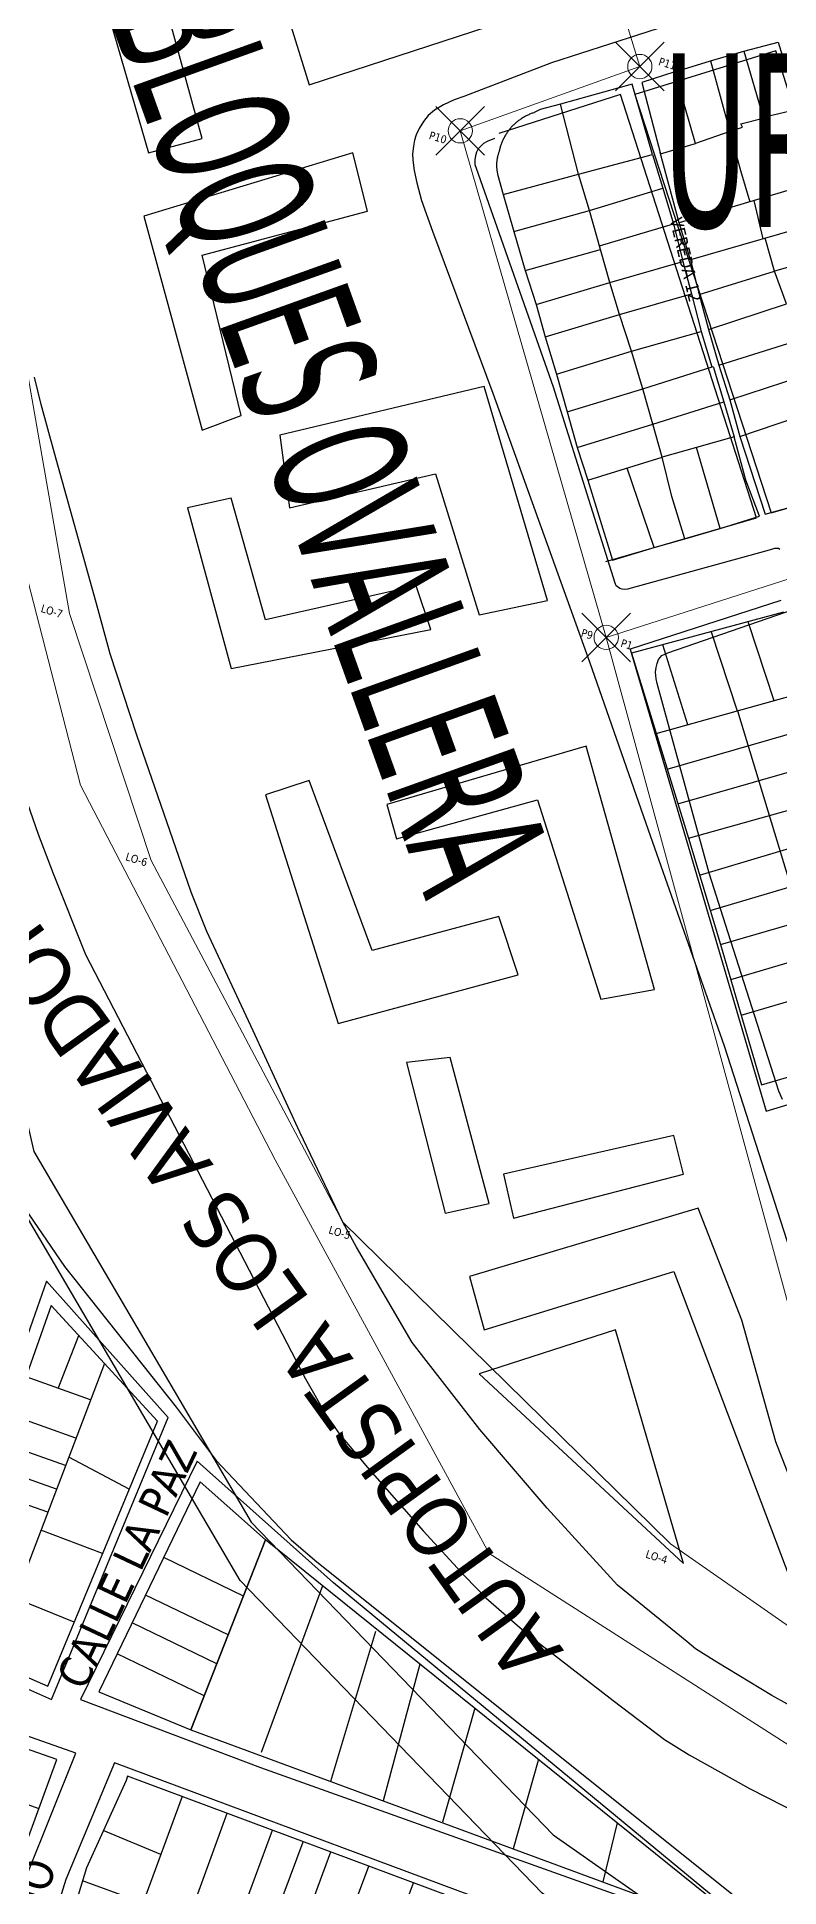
# Model space of a CAD drawing. Header units: metres. Extents: x 2 to 659295185, y -28 to 1124222152.
# Drawn here: x 655660 to 655812.6, y 1123994.5 to 1124374.8 of the extents above; entities that cross this region are included whole.
import ezdxf
from ezdxf.enums import TextEntityAlignment as Align

# ---------------------------------------------------------------- set-up
doc = ezdxf.new("R2010")
doc.units = ezdxf.units.M
doc.header["$MEASUREMENT"] = 0
doc.header["$PDMODE"] = 35
doc.header["$PDSIZE"] = 5
for name, color, linetype in [('calle', 255, 'CONTINUOUS'), ('CALLES', 1, 'CONTINUOUS'), ('CURVAS', 2, 'CONTINUOUS'), ('División Parroquial', 130, 'CONTINUOUS'), ('MANZANA', 30, 'CONTINUOUS'), ('Parcelas', 140, 'CONTINUOUS'), ('texto', 255, 'CONTINUOUS'), ('TEXTOS', 7, 'CONTINUOUS')]:
    doc.layers.add(name, color=color, linetype=linetype)
doc.styles.get("Standard").update_dxf_attribs({"font": 'tahoma.ttf'})

msp = doc.modelspace()

# ---------------------------------------------------------------- linework, layer by layer
at = {"layer": 'CURVAS', "lineweight": 0}
for p, q in [((655560, 1124866), (655666.7249, 1124256.2979)), ((655683.49, 1124205.5421), (655666.7249, 1124256.2979)), ((655722.9674, 1124131.1264), (655683.49, 1124205.5421)), ((655790.3232, 1124065.0207), (655722.9674, 1124131.1264)), ((655855.7375, 1124019.26), (655790.3232, 1124065.0207))]:
    msp.add_line(p, q, dxfattribs=at)
at = {"layer": 'División Parroquial', "color": 1, "flags": 128}
for points in [[(655228.2993, 1126747.0884), (655417.4425, 1125604.451), (655519.2869, 1124981.3778), (655578.3684, 1124612.6329), (655612.1598, 1124420.9019), (655644.8628, 1124208.4752), (655659.3755, 1124145.7179), (655704.068, 1124069.4635), (655766.2087, 1124005.1965), (655831.623, 1123959.4359), (655914.4772, 1123930.0218), (655992.9694, 1123928.9321), (656078.6272, 1123940.1598), (656245.6138, 1123964.0049), (656743.7041, 1124035.5804), (658039.8848, 1124226.3115)], [(658480.577, 1123580.0076), (658492.1763, 1123631.4687), (658520.1298, 1123754.3737), (658546.5907, 1123940.9057), (658561.3177, 1124038.3659), (658586.3109, 1124167.6196), (658611.3288, 1124300.9225), (658037.6324, 1124214.3101), (656741.4517, 1124023.5789), (656243.3614, 1123952.0035), (656076.3748, 1123928.1583), (655990.717, 1123916.9306), (655912.2248, 1123918.0204), (655829.3706, 1123947.4344), (655763.9563, 1123993.1951), (655701.8156, 1124057.462), (655657.1231, 1124133.7165), (655642.6105, 1124196.4737), (655609.9074, 1124408.9005), (655576.116, 1124600.6315), (655517.0345, 1124969.3764), (655415.1901, 1125592.4496), (655226.0469, 1126735.087)]]:
    msp.add_lwpolyline(points, dxfattribs=at)
at = {"layer": 'MANZANA', "lineweight": -3}
for p, q in [((655667, 1124406), (655683, 1124351)), ((655694, 1124354), (655683, 1124394)), ((655712, 1124378), (655716, 1124365)), ((655716, 1124365), (655765, 1124381)), ((655812, 1124372), (655783, 1124363)), ((655839, 1124285), (655812, 1124372)), ((655780, 1124363), (655755, 1124355)), ((655808, 1124276), (655780, 1124363)), ((655783, 1124363), (655811, 1124277)), ((655683, 1124351), (655694, 1124354)), ((655725, 1124351), (655682, 1124338)), ((655728, 1124339), (655725, 1124351)), ((655682, 1124338), (655694, 1124294)), ((655694, 1124330), (655728, 1124339)), ((655702, 1124297), (655694, 1124330)), ((655752, 1124303), (655710, 1124293)), ((655765, 1124259), (655752, 1124303)), ((655694, 1124294), (655702, 1124297)), ((655710, 1124293), (655712, 1124278)), ((655712, 1124278), (655742, 1124285)), ((655742, 1124285), (655751, 1124256)), ((655811, 1124277), (655839, 1124285)), ((655700, 1124280), (655691, 1124278)), ((655707, 1124255), (655700, 1124280)), ((655691, 1124278), (655700, 1124245)), ((655777, 1124267), (655808, 1124276)), ((655738, 1124262), (655707, 1124255)), ((655741, 1124253), (655738, 1124262)), ((655751, 1124256), (655765, 1124259)), ((655813, 1124259), (655782, 1124249)), ((655700, 1124245), (655741, 1124253)), ((655782, 1124249), (655810, 1124154)), ((655773, 1124229), (655732, 1124217)), ((655787, 1124179), (655773, 1124229)), ((655716, 1124222), (655707, 1124219)), ((655729, 1124187), (655716, 1124222)), ((655707, 1124219), (655722, 1124172)), ((655734, 1124210), (655763, 1124218)), ((655763, 1124218), (655776, 1124177)), ((655732, 1124217), (655734, 1124210)), ((655755, 1124194), (655729, 1124187)), ((655759, 1124182), (655755, 1124194)), ((655722, 1124172), (655759, 1124182)), ((655776, 1124177), (655787, 1124179)), ((655745, 1124165), (655736, 1124164)), ((655753, 1124135), (655745, 1124165)), ((655736, 1124164), (655744, 1124133)), ((655810, 1124154), (655843, 1124164)), ((655791, 1124149), (655756, 1124141)), ((655793, 1124141), (655791, 1124149)), ((655756, 1124141), (655758, 1124132)), ((655758, 1124132), (655793, 1124141)), ((655744, 1124133), (655753, 1124135)), ((655796, 1124134), (655749, 1124120)), ((655805, 1124111), (655796, 1124134)), ((655749, 1124120), (655752, 1124109)), ((655752, 1124109), (655791, 1124121)), ((655791, 1124121), (655822, 1124039)), ((655662, 1124119), (655636, 1124045)), ((655687, 1124091), (655662, 1124119)), ((655779, 1124109), (655751, 1124100)), ((655793, 1124061), (655779, 1124109)), ((655812, 1124086), (655805, 1124111)), ((655751, 1124100), (655793, 1124061)), ((655663, 1124033), (655687, 1124091)), ((655829, 1124042), (655812, 1124086)), ((655693, 1124082), (655669, 1124033)), ((655721, 1124057), (655693, 1124082)), ((655807, 1123986), (655721, 1124057)), ((655668, 1124022), (655583, 1124052)), ((655636, 1124045), (655663, 1124033)), ((655669, 1124033), (655706, 1124019)), ((655658, 1123997), (655668, 1124022)), ((655676, 1124020), (655666, 1123996)), ((655770, 1123985), (655676, 1124020)), ((655706, 1124019), (655807, 1123983)), ((655666, 1123996), (655656, 1123964))]:
    msp.add_line(p, q, dxfattribs=at)
at = {"layer": 'MANZANA', "linetype": 'Continuous', "lineweight": -2}
for p, q in [((655808.9716, 1124383.445), (655765.8623, 1124369.5478)), ((655765.8623, 1124369.5478), (655747.8122, 1124362.6092)), ((655747.8122, 1124362.6092), (655745.8496, 1124361.9394)), ((655740.4899, 1124358.71), (655739.5086, 1124357.4803)), ((655741.8009, 1124359.8198), (655740.4899, 1124358.71)), ((655743.6563, 1124360.9296), (655741.8009, 1124359.8198)), ((655745.8496, 1124361.9394), (655743.6563, 1124360.9296)), ((655738.6428, 1124356.0406), (655737.9914, 1124354.7108)), ((655739.5086, 1124357.4803), (655738.6428, 1124356.0406)), ((655737.4471, 1124352.3913), (655737.241, 1124350.8416)), ((655737.6615, 1124353.6011), (655737.4471, 1124352.3913)), ((655737.9914, 1124354.7108), (655737.6615, 1124353.6011)), ((655737.241, 1124350.8416), (655737.3564, 1124349.5119)), ((655737.3564, 1124349.5119), (655737.5791, 1124347.4123)), ((655737.5791, 1124347.4123), (655738.1398, 1124344.8729)), ((655738.1398, 1124344.8729), (655739.1458, 1124341.2236)), ((655739.1458, 1124341.2236), (655741.3639, 1124334.9349)), ((655741.3639, 1124334.9349), (655753.7822, 1124301.5817)), ((655660.8762, 1124299.2921), (655659.5322, 1124304.931)), ((655663.6551, 1124289.2442), (655660.8762, 1124299.2921)), ((655753.7822, 1124301.5817), (655773.6381, 1124246.3729)), ((655672.2308, 1124258.5404), (655663.6551, 1124289.2442)), ((655675.125, 1124248.0426), (655672.2308, 1124258.5404)), ((655680.5673, 1124231.256), (655675.125, 1124248.0426)), ((655773.6381, 1124246.3729), (655785.7348, 1124211.8099)), ((655691.7734, 1124199.0125), (655680.5673, 1124231.256)), ((655785.7348, 1124211.8099), (655801.3772, 1124167.419)), ((655694.9893, 1124190.9442), (655691.7734, 1124199.0125)), ((655704.4967, 1124170.5283), (655694.9893, 1124190.9442)), ((655714.1196, 1124149.6726), (655704.4967, 1124170.5283)), ((655801.3772, 1124167.419), (655819.3696, 1124111.4204)), ((655722.9674, 1124131.1264), (655714.1196, 1124149.6726)), ((655725.7298, 1124126.0474), (655722.9674, 1124131.1264)), ((655737.2163, 1124106.4114), (655725.7298, 1124126.0474)), ((655751.1023, 1124088.555), (655737.2163, 1124106.4114)), ((655764.9718, 1124072.3583), (655751.1023, 1124088.555)), ((655779.402, 1124056.5015), (655764.9718, 1124072.3583)), ((655793.692, 1124044.9439), (655779.402, 1124056.5015)), ((655795.4566, 1124043.4042), (655793.692, 1124044.9439)), ((655799.8517, 1124040.6648), (655795.4566, 1124043.4042)), ((655811.165, 1124033.8562), (655799.8517, 1124040.6648)), ((655823.3606, 1124027.0475), (655811.165, 1124033.8562))]:
    msp.add_line(p, q, dxfattribs=at)
at = {"layer": 'MANZANA', "lineweight": -2}
for p, q in [((655750.2777, 1124350.4517), (655750.4921, 1124351.2316)), ((655750.4921, 1124351.2316), (655750.8219, 1124351.8914)), ((655750.8219, 1124351.8914), (655751.4733, 1124352.5613)), ((655751.4733, 1124352.5613), (655751.9103, 1124353.0012)), ((655751.9103, 1124353.0012), (655752.6772, 1124353.4511)), ((655752.6772, 1124353.4511), (655754.2109, 1124354.011)), ((655750.1705, 1124349.5719), (655750.2777, 1124350.4517)), ((655750.1787, 1124348.5721), (655750.1705, 1124349.5719)), ((655750.4014, 1124347.8023), (655750.1787, 1124348.5721)), ((655766.2664, 1124302.8514), (655750.4014, 1124347.8023)), ((655778.932, 1124262.5396), (655766.2664, 1124302.8514)), ((655810.5713, 1124269.3182), (655781.4635, 1124261.3399)), ((655811.668, 1124269.6582), (655810.5713, 1124269.3182)), ((655812.2122, 1124269.6582), (655811.668, 1124269.6582)), ((655812.542, 1124269.6582), (655812.2122, 1124269.6582)), ((655812.7647, 1124269.4382), (655812.542, 1124269.6582)), ((655779.1546, 1124261.9897), (655778.932, 1124262.5396)), ((655779.5999, 1124261.6598), (655779.1546, 1124261.9897)), ((655779.9215, 1124261.4398), (655779.5999, 1124261.6598)), ((655780.3668, 1124261.3299), (655779.9215, 1124261.4398)), ((655780.911, 1124261.2199), (655780.3668, 1124261.3299)), ((655781.4635, 1124261.3399), (655780.911, 1124261.2199)), ((655789.734, 1124248.2125), (655817.7452, 1124257.8506)), ((655787.2355, 1124244.2233), (655787.3345, 1124245.2131)), ((655787.3345, 1124245.2131), (655787.5571, 1124245.993)), ((655787.5571, 1124245.993), (655787.8787, 1124246.8728)), ((655787.8787, 1124246.8728), (655788.5301, 1124247.6526)), ((655788.5301, 1124247.6526), (655789.734, 1124248.2125)), ((655787.351, 1124242.8936), (655787.2355, 1124244.2233)), ((655787.5736, 1124241.8938), (655787.351, 1124242.8936)), ((655798.2602, 1124202.9018), (655787.5736, 1124241.8938)), ((655655.3927, 1124224.9473), (655660.2743, 1124210.9301)), ((655660.2743, 1124210.9301), (655663.3747, 1124202.8618)), ((655663.3747, 1124202.8618), (655670.0209, 1124186.1952)), ((655802.1523, 1124190.6442), (655798.2602, 1124202.9018)), ((655812.5915, 1124158.0609), (655802.1523, 1124190.6442)), ((655670.0209, 1124186.1952), (655715.2246, 1124098.9129)), ((655813.3666, 1124156.4112), (655812.5915, 1124158.0609)), ((655715.2246, 1124098.9129), (655719.4217, 1124091.6244)), ((655719.4217, 1124091.6244), (655722.283, 1124087.5452)), ((655722.283, 1124087.5452), (655728.0139, 1124080.7166)), ((655728.0139, 1124080.7166), (655739.4674, 1124067.7193)), ((655739.4674, 1124067.7193), (655748.0513, 1124058.3512)), ((655748.0513, 1124058.3512), (655752.3474, 1124053.9421)), ((655752.3474, 1124053.9421), (655760.9231, 1124046.4636)), ((655760.9231, 1124046.4636), (655778.5197, 1124032.8264)), ((655778.5197, 1124032.8264), (655789.0744, 1124024.798)), ((655789.0744, 1124024.798), (655794.1291, 1124021.6187)), ((655794.1291, 1124021.6187), (655806.5391, 1124014.7001)), ((655806.5391, 1124014.7001), (655828.2834, 1124003.6223))]:
    msp.add_line(p, q, dxfattribs=at)
at = {"layer": 'MANZANA'}
for p, q in [((655644.585, 1124152.906), (655665.669, 1124122.028)), ((655665.669, 1124122.028), (655688.64, 1124093.109)), ((655688.64, 1124093.109), (655696.88, 1124082.147)), ((655696.88, 1124082.147), (655712.285, 1124065.823)), ((655712.285, 1124065.823), (655717.195, 1124061.657)), ((655717.195, 1124061.657), (655811.126, 1123986.471))]:
    msp.add_line(p, q, dxfattribs=at)
at = {"layer": 'Parcelas', "lineweight": -3}
for p, q in [((655664.4196, 1124096.9805), (655668.6714, 1124107.8206)), ((655673.9021, 1124102.1221), (655650.5865, 1124040.8665)), ((655671.0517, 1124094.6333), (655657.7874, 1124099.3277)), ((655668.0503, 1124086.7478), (655654.9732, 1124091.3759)), ((655665.9066, 1124081.116), (655652.9633, 1124085.6967)), ((655679.0303, 1124076.2477), (655666.5609, 1124082.8349)), ((655664.0614, 1124076.2683), (655651.2333, 1124080.8083)), ((655662.2443, 1124071.4943), (655649.5295, 1124075.9941)), ((655673.5447, 1124062.9976), (655660.8495, 1124067.8297)), ((655702.4908, 1124054.2692), (655686.0974, 1124062.1821)), ((655667.7179, 1124048.9236), (655643.4063, 1124058.6924)), ((655699.3555, 1124046.289), (655682.3809, 1124054.4825)), ((655718.7848, 1124056.3595), (655706.1302, 1124022.1091)), ((655697.0219, 1124040.3492), (655679.6146, 1124048.7515)), ((655729.673, 1124046.9902), (655720.4298, 1124016.1494)), ((655694.424, 1124033.737), (655676.5352, 1124042.3717)), ((655738.7838, 1124040.2726), (655731.2452, 1124012.1568)), ((655592.0172, 1124035.0971), (655660.4318, 1124010.6301)), ((655750.0707, 1124031.1937), (655743.4568, 1124007.7717)), ((655763.0875, 1124020.4514), (655757.9521, 1124002.2978)), ((655678.6833, 1124017.2238), (655678.3842, 1124016.334)), ((655767.2689, 1123984.2398), (655678.6833, 1124017.2238)), ((655678.3842, 1124016.334), (655670.1904, 1123998.3948)), ((655689.8651, 1124013.0604), (655671.405, 1123962.7343)), ((655691.1784, 1123987.7912), (655699.1232, 1124009.6132)), ((655685.4951, 1124001.1471), (655673.6845, 1124006.0446)), ((655701.4743, 1123987.2344), (655708.506, 1124006.1196)), ((655779.3455, 1124007.6456), (655776.3815, 1123995.4945)), ((655707.8048, 1123984.976), (655714.8043, 1124003.7745)), ((655713.4994, 1123982.9445), (655720.4699, 1124001.665)), ((655670.1904, 1123998.3948), (655660.6109, 1123966.6937)), ((655721.3309, 1123980.1506), (655728.2614, 1123998.7639)), ((655691.1784, 1123987.7912), (655669.3839, 1123995.7259)), ((655730.6182, 1123976.8374), (655737.5013, 1123995.3235))]:
    msp.add_line(p, q, dxfattribs=at)
at = {"layer": 'Parcelas'}
for points in [[(655798.5145, 1124369.9361), (655805.3872, 1124371.937)], [(655805.3872, 1124371.937), (655812.4338, 1124373.7639)], [(655805.3872, 1124371.937), (655809.419, 1124358.1135)], [(655812.4338, 1124373.7639), (655816.6966, 1124360.0187)], [(655791.2069, 1124367.6742), (655784.4213, 1124365.4994)], [(655791.2069, 1124367.6742), (655798.5145, 1124369.9361)], [(655795.4697, 1124352.972), (655791.2069, 1124367.6742)], [(655798.5145, 1124369.9361), (655802.5163, 1124355.4079)], [(655782.4204, 1124365.1514), (655767.7101, 1124361.0385)], [(655786.5962, 1124350.7102), (655782.4204, 1124365.1514)], [(655784.4213, 1124365.4994), (655788.2491, 1124350.7972)], [(655762.3094, 1124359.3075), (655762.1909, 1124359.2698), (655762.0152, 1124359.211), (655761.8406, 1124359.1492), (655761.6671, 1124359.0843), (655761.4947, 1124359.0164), (655761.3236, 1124358.9455), (655761.1537, 1124358.8716), (655760.9852, 1124358.7948), (655760.818, 1124358.7151), (655760.6522, 1124358.6324), (655760.4879, 1124358.5469), (655760.3251, 1124358.4585), (655760.1639, 1124358.3673), (655760.0043, 1124358.2733), (655759.8464, 1124358.1765), (655759.6902, 1124358.077), (655759.5357, 1124357.9747), (655759.383, 1124357.8698), (655759.2322, 1124357.7623), (655759.0833, 1124357.6521), (655758.9364, 1124357.5393), (655758.7914, 1124357.424), (655758.6485, 1124357.3062), (655758.5076, 1124357.1859), (655758.3689, 1124357.0632), (655758.2323, 1124356.938), (655758.098, 1124356.8105), (655757.9659, 1124356.6807), (655757.836, 1124356.5486), (655757.7085, 1124356.4142), (655757.5834, 1124356.2776), (655757.4606, 1124356.1389), (655757.3403, 1124355.998), (655757.2225, 1124355.8551), (655757.1072, 1124355.7101), (655756.9944, 1124355.5632), (655756.8843, 1124355.4143), (655756.7767, 1124355.2635), (655756.6718, 1124355.1108), (655756.5695, 1124354.9564), (655756.47, 1124354.8001), (655756.3732, 1124354.6422), (655756.2792, 1124354.4826), (655756.188, 1124354.3214), (655756.0996, 1124354.1586), (655756.0141, 1124353.9943), (655755.9314, 1124353.8285), (655755.8517, 1124353.6613), (655755.7749, 1124353.4928), (655755.701, 1124353.3229), (655755.6301, 1124353.1518), (655755.5623, 1124352.9794), (655755.4974, 1124352.8059), (655755.4356, 1124352.6313), (655755.3768, 1124352.4557), (655755.3211, 1124352.279), (655755.2685, 1124352.1014), (655755.219, 1124351.9229), (655755.1726, 1124351.7436), (655755.1293, 1124351.5635), (655755.0893, 1124351.3826), (655755.0742, 1124351.3107)], [(655763.4936, 1124359.9289), (655762.3094, 1124359.3075)], [(655762.3094, 1124359.3075), (655762.3094, 1124359.3075)], [(655767.7101, 1124361.0385), (655763.4936, 1124359.9289)], [(655771.4088, 1124346.6137), (655767.7101, 1124361.0385)], [(655816.6966, 1124360.0187), (655809.3723, 1124358.2739)], [(655802.5163, 1124355.4079), (655795.4697, 1124352.972)], [(655802.5163, 1124355.4079), (655805.1262, 1124356.2779)], [(655802.5163, 1124355.4079), (655802.5163, 1124355.4079)], [(655802.5163, 1124355.4079), (655804.6912, 1124347.4043)], [(655804.7782, 1124356.9738), (655809.4025, 1124358.1703)], [(655805.1262, 1124356.2779), (655804.7782, 1124356.9738)], [(655809.3723, 1124358.2739), (655809.3723, 1124358.2739)], [(655809.4025, 1124358.1703), (655809.4025, 1124358.1703)], [(655755.0742, 1124351.3107), (655755.0623, 1124351.2797), (655755.0143, 1124351.1516), (655754.9687, 1124351.0226), (655754.9253, 1124350.8929), (655754.8841, 1124350.7624), (655754.8453, 1124350.6313), (655754.8087, 1124350.4994), (655754.7745, 1124350.367), (655754.7425, 1124350.234), (655754.7129, 1124350.1004), (655754.6857, 1124349.9664), (655754.6607, 1124349.8319), (655754.6382, 1124349.6969), (655754.6179, 1124349.5617), (655754.6001, 1124349.426), (655754.5846, 1124349.2901), (655754.5715, 1124349.1539), (655754.5607, 1124349.0176), (655754.5524, 1124348.881), (655754.5464, 1124348.7443), (655754.5428, 1124348.6076), (655754.5417, 1124348.4708), (655754.5428, 1124348.334), (655754.5464, 1124348.1973), (655754.5524, 1124348.0606), (655754.5607, 1124347.924), (655754.5715, 1124347.7877), (655754.5846, 1124347.6515), (655754.6001, 1124347.5156), (655754.6179, 1124347.38), (655754.6382, 1124347.2447), (655754.6607, 1124347.1097), (655754.6857, 1124346.9752), (655754.7129, 1124346.8412), (655754.7425, 1124346.7076), (655754.7648, 1124346.6137)], [(655792.0769, 1124336.6169), (655788.1698, 1124351.1018)], [(655788.2491, 1124350.7972), (655795.4697, 1124352.972)], [(655795.4697, 1124352.972), (655795.4697, 1124352.972)], [(655771.4088, 1124346.6137), (655786.5962, 1124350.7102)], [(655786.5962, 1124350.7102), (655788.7711, 1124343.7505)], [(655804.6912, 1124347.4043), (655806.6157, 1124340.9311)], [(655754.7648, 1124346.6137), (655755.8744, 1124342.4712)], [(655755.8744, 1124342.4712), (655771.4088, 1124346.6137)], [(655773.628, 1124339.1425), (655771.4088, 1124346.6137)], [(655771.4088, 1124346.6137), (655771.4088, 1124346.6137)], [(655773.628, 1124339.1425), (655788.7711, 1124343.7505)], [(655788.7711, 1124343.7505), (655790.9459, 1124336.4429)], [(655821.3943, 1124345.3164), (655792.0769, 1124336.6169)], [(655755.8744, 1124342.4712), (655758.0936, 1124334.852)], [(655806.6157, 1124340.9311), (655806.6157, 1124340.9311)], [(655809.3986, 1124333.3384), (655807.5008, 1124341.1937)], [(655807.5008, 1124341.1937), (655807.5008, 1124341.1937)], [(655758.0936, 1124334.852), (655773.628, 1124339.1425)], [(655775.9211, 1124331.1534), (655773.628, 1124339.1425)], [(655773.628, 1124339.1425), (655773.628, 1124339.1425)], [(655775.6962, 1124331.9368), (655790.9459, 1124336.4429)], [(655790.9459, 1124336.4429), (655792.8598, 1124328.7003)], [(655794.4249, 1124329.0204), (655792.0769, 1124336.6169)], [(655823.4287, 1124337.3843), (655794.4249, 1124329.0204)], [(655758.0936, 1124334.852), (655760.4608, 1124326.8629)], [(655811.6923, 1124326.7271), (655809.7722, 1124333.4462)], [(655809.7722, 1124333.4462), (655809.7722, 1124333.4462)], [(655760.4608, 1124326.8629), (655775.9211, 1124331.1534)], [(655777.8444, 1124324.3479), (655775.9211, 1124331.1534)], [(655775.9211, 1124331.1534), (655775.9211, 1124331.1534)], [(655777.8444, 1124324.3479), (655792.8598, 1124328.7003)], [(655792.8598, 1124328.7003), (655794.5997, 1124322.0017)], [(655794.4249, 1124329.0204), (655796.1786, 1124321.8706)], [(655825.1824, 1124330.5043), (655811.6923, 1124326.7271)], [(655760.4608, 1124326.8629), (655762.6799, 1124319.8355)], [(655796.1786, 1124321.8706), (655811.6923, 1124326.7271)], [(655811.6923, 1124326.7271), (655811.6923, 1124326.7271)], [(655814.1417, 1124319.9809), (655811.6923, 1124326.7271)], [(655811.6923, 1124326.7271), (655811.6923, 1124326.7271)], [(655762.6799, 1124319.8355), (655777.8444, 1124324.3479)], [(655779.8417, 1124317.7642), (655777.8444, 1124324.3479)], [(655777.8444, 1124324.3479), (655777.8444, 1124324.3479)], [(655779.8417, 1124317.7642), (655794.5997, 1124322.0017)], [(655794.5997, 1124322.0017), (655796.6006, 1124314.2591)], [(655796.1786, 1124321.8706), (655798.1112, 1124314.6684)], [(655762.6799, 1124319.8355), (655764.5293, 1124313.1779)], [(655764.5293, 1124313.1779), (655779.8417, 1124317.7642)], [(655782.2828, 1124310.219), (655779.8417, 1124317.7642)], [(655779.8417, 1124317.7642), (655779.8417, 1124317.7642)], [(655798.1112, 1124314.6684), (655814.1417, 1124319.9809)], [(655764.5293, 1124313.1779), (655766.8964, 1124305.4847)], [(655782.2828, 1124310.219), (655796.6006, 1124314.2591)], [(655796.6006, 1124314.2591), (655798.8111, 1124307.0262)], [(655798.1112, 1124314.6684), (655800.2548, 1124307.3988)], [(655766.8964, 1124305.4847), (655782.2828, 1124310.219)], [(655782.2828, 1124310.219), (655782.2828, 1124310.219)], [(655784.6499, 1124302.5258), (655782.2828, 1124310.219)], [(655782.2828, 1124310.219), (655782.2828, 1124310.219)], [(655800.2548, 1124307.3988), (655815.7261, 1124312.2452)], [(655766.8964, 1124305.4847), (655769.0416, 1124297.7915)], [(655784.6499, 1124302.5258), (655799.1235, 1124307.1255)], [(655799.1235, 1124307.1255), (655801.2984, 1124299.8179)], [(655800.2548, 1124307.3988), (655802.4916, 1124300.2223)], [(655769.0416, 1124297.7915), (655784.6499, 1124302.5258)], [(655784.6499, 1124302.5258), (655784.6499, 1124302.5258)], [(655786.6832, 1124295.2071), (655784.6499, 1124302.5258)], [(655784.6499, 1124302.5258), (655784.6499, 1124302.5258)], [(655802.4916, 1124300.2223), (655817.5901, 1124305.162)], [(655786.6832, 1124295.2071), (655801.2984, 1124299.8179)], [(655801.2984, 1124299.8179), (655803.3863, 1124292.5973)], [(655802.4916, 1124300.2223), (655804.542, 1124292.6731)], [(655804.542, 1124292.6731), (655819.9201, 1124297.8923)], [(655769.0416, 1124297.7915), (655771.111, 1124290.4224)], [(655771.111, 1124290.4224), (655786.6832, 1124295.2071)], [(655788.5971, 1124288.4215), (655786.5997, 1124295.5077)], [(655786.5997, 1124295.5077), (655786.5997, 1124295.5077)], [(655771.111, 1124290.4224), (655773.2859, 1124283.7237)], [(655795.6437, 1124290.4224), (655788.5971, 1124288.4215)], [(655803.3863, 1124292.5973), (655795.6437, 1124290.4224)], [(655800.5154, 1124273.8063), (655795.6437, 1124290.4224)], [(655805.8221, 1124283.7237), (655803.3863, 1124292.5973)], [(655804.542, 1124292.6731), (655809.7613, 1124276.7358)], [(655773.2859, 1124283.7237), (655788.5971, 1124288.4215)], [(655790.598, 1124280.3309), (655788.5971, 1124288.4215)], [(655788.5971, 1124288.4215), (655788.5971, 1124288.4215)], [(655788.5971, 1124288.4215), (655788.5971, 1124288.4215)], [(655773.2859, 1124283.7237), (655778.4186, 1124267.2816)], [(655786.9442, 1124269.8915), (655781.4185, 1124286.219)], [(655808.606, 1124276.3291), (655805.8221, 1124283.7237)], [(655793.2948, 1124271.6314), (655790.598, 1124280.3309)], [(655809.7613, 1124276.7358), (655817.9629, 1124278.9726)], [(655800.5154, 1124273.8063), (655808.606, 1124276.3291)], [(655786.9442, 1124269.8915), (655793.2948, 1124271.6314)], [(655793.2948, 1124271.6314), (655800.5154, 1124273.8063)], [(655778.4186, 1124267.2816), (655786.9442, 1124269.8915)], [(655813.5852, 1124256.5705), (655782.3009, 1124248.1269)], [(655798.6806, 1124252.5477), (655804.0466, 1124236.2644)], [(655811.608, 1124238.3789), (655806.3075, 1124254.6062)], [(655793.891, 1124233.4245), (655788.717, 1124249.8586)], [(655782.3009, 1124248.1269), (655793.9919, 1124210.131)], [(655787.3846, 1124231.605), (655818.5661, 1124240.3246)], [(655789.6432, 1124224.2645), (655820.724, 1124233.2862)], [(655804.0909, 1124236.2768), (655817.2658, 1124192.9192)], [(655791.8176, 1124217.1978), (655822.9308, 1124226.0881)], [(655793.9919, 1124210.131), (655825.168, 1124218.7911)], [(655796.288, 1124202.5277), (655827.2605, 1124211.7333)], [(655793.9919, 1124210.131), (655800.5952, 1124188.2645)], [(655798.4942, 1124195.222), (655829.4361, 1124204.3955)], [(655800.5952, 1124188.2645), (655831.5548, 1124197.2493)], [(655800.5952, 1124188.2645), (655809.0387, 1124159.3616)], [(655802.697, 1124181.0699), (655833.7968, 1124190.203)], [(655804.8522, 1124173.6926), (655836.1113, 1124182.9289)], [(655809.0387, 1124159.3616), (655840.6478, 1124168.6712)]]:
    msp.add_lwpolyline(points, dxfattribs=at)
at = {"layer": 'Parcelas', "lineweight": -3}
for points in [[(655638.9025, 1124045.9668), (655662.2706, 1124035.7661), (655684.8188, 1124090.2291), (655662.9854, 1124114.015), (655638.9025, 1124045.9668)], [(655672.788, 1124034.6085), (655691.6834, 1124026.7614), (655707.0277, 1124065.8167), (655693.6317, 1124077.791), (655672.788, 1124034.6085)], [(655707.0277, 1124065.8167), (655691.6834, 1124026.7614), (655805.6967, 1123984.6726), (655805.9015, 1123986.2845), (655707.0277, 1124065.8167)], [(655585.7127, 1124048.1266), (655580.325, 1124028.5055), (655656.764, 1124000.5875), (655664.0997, 1124020.6727), (655585.7127, 1124048.1266)]]:
    msp.add_lwpolyline(points, dxfattribs=at)
at = {"layer": 'texto', "color": 3, "lineweight": 0}
for p, q in [((655753.9804, 1124466.4143), (655784.0108, 1124368.7743)), ((655784.0108, 1124368.7743), (655747.0811, 1124355.551)), ((655747.0811, 1124355.551), (655777.0893, 1124251.388)), ((655777.0893, 1124251.388), (655963.9241, 1124311.1534))]:
    msp.add_line(p, q, dxfattribs=at)
at = {"layer": 'texto', "color": 85, "lineweight": 0, "true_color": 0x58ba48}
msp.add_line((655823.3744, 1124081.6504), (655777.0893, 1124251.388), dxfattribs=at)
at = {"layer": 'texto', "lineweight": 0}
msp.add_lwpolyline([(655608.3065, 1124590.033), (655625.6859, 1124587.7884), (656017.6106, 1124570.0511), (656016.0812, 1124509.734), (656016.0812, 1124509.734), (656184, 1124001), (656054, 1123977), (655943.6796, 1123977), (655836, 1124010), (655753, 1124063), (655709, 1124144), (655669, 1124221), (655646, 1124310), (655624, 1124426), (655614, 1124482), (655608.3065, 1124590.033)], dxfattribs=at)
for p in [(655784.0108, 1124368.7743), (655747.0811, 1124355.551), (655777.0893, 1124251.388)]:
    msp.add_point(p, dxfattribs=at)

# ---------------------------------------------------------------- texts
at = {"layer": 'calle'}
msp.add_text('VEREDA 12', height=2.6453, rotation=283.286873, dxfattribs=at).set_placement((655793.4729, 1124329.0658), align=Align.MIDDLE)
at = {"layer": 'CALLES', "color": 0}
msp.add_text('AUTOPISTA LOS AVIADORES', height=12.645316, rotation=125.801105, dxfattribs=at).set_placement((655701.7663, 1124124.7265), align=Align.MIDDLE)
at = {"layer": 'TEXTOS', "color": 0, "width": 0.566667}
msp.add_text('BLOQUES OVALLERA', height=27.699362, rotation=289.714233, dxfattribs=at).set_placement((655675, 1124378.5))
at = {"layer": 'TEXTOS', "color": 0}
for s, height, rotation, p in [('P11', 1.6453, 342.961272, (655789.694, 1124369.3609)), ('P10', 1.6453, 342.961272, (655742.4989, 1124354.1809)), ('LO-7', 1.6453, 342.961272, (655663.1106, 1124256.7824)), ('P9', 1.6453, 342.961272, (655773.1698, 1124252.0734)), ('LO-6', 1.6453, 342.961272, (655680.5204, 1124205.7366)), ('LO-5', 1.6453, 342.961272, (655722.2982, 1124129.0174)), ('CALLE LA PAZ', 6.6453, 64.735009, (655678.4967, 1124060.7648)), ('LO-4', 1.6453, 342.961272, (655787.4654, 1124062.3204)), ('CALLE 5 DE JULIO', 6.6453, 72.611619, (655651.4414, 1123966.7988))]:
    msp.add_text(s, height=height, rotation=rotation, dxfattribs=at).set_placement(p, align=Align.MIDDLE)
at = {"layer": 'TEXTOS', "color": 0, "width": 0.566667}
msp.add_text('URB LA OVALLERA', height=35.6994, dxfattribs=at).set_placement((655788.7554, 1124335.7956))
at = {"layer": 'TEXTOS', "color": 31, "true_color": 0xfecc66}
msp.add_text('P1', height=1.6453, rotation=342.961272, dxfattribs=at).set_placement((655781.3265, 1124249.958), align=Align.MIDDLE)

doc.saveas('drawing.dxf')
